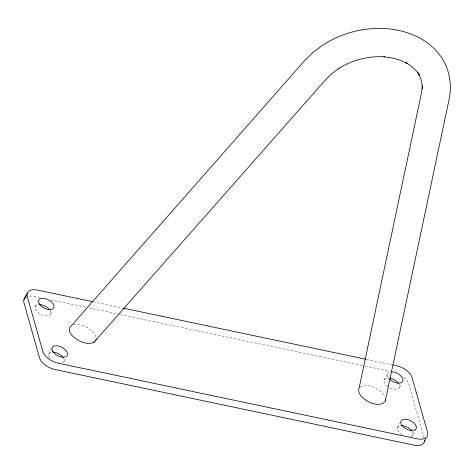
<?xml version="1.0" encoding="UTF-8"?>
<svg xmlns="http://www.w3.org/2000/svg" width="474" height="474" viewBox="0 0 474 474"><rect width="100%" height="100%" fill="white"/><g stroke="black" fill="none" stroke-linecap="round" stroke-linejoin="round"><path stroke-width="0.36" stroke-dasharray="2.37 1.78" d="M35.218 306.749L37.215 302.957M50.677 313.8L52.336 310.636M48.674 354.262L51.66 348.574M64.126 361.312L65.785 358.148M384.088 380.231L387.406 373.909M399.541 387.282L401.2 384.124M397.538 427.744L400.524 422.056M412.99 434.794L414.981 431.002M360.193 387.406L361.022 386.464C369.021 383.49 377.879 388.046 383.294 393.947A13.829 7.554 27.7 0 1 385.131 397.094M73.482 324.98C81.007 323.215 88.869 327.552 93.893 332.991A13.829 7.554 27.7 0 1 96.163 337.95M93.265 301.825L122.95 308.076M366.23 359.322L392.294 364.808M39.988 297.625L34.193 296.404A14.208 7.756 27.7 0 0 28.244 296.25M50.848 299.912L85.604 307.229M89.225 307.993L119.632 314.398M120.355 314.552L364.358 365.946M365.087 366.1L390.428 371.438M424.052 437.994L408.736 383.887A14.208 7.756 27.7 0 0 403.149 376.634M398.397 383.247A8.526 4.657 27.7 0 1 397.556 389.16A8.526 4.657 27.7 0 1 388.01 386.885M387.465 386.488A8.526 4.657 27.7 0 1 384.106 380.16A8.526 4.657 27.7 0 1 390.262 378.276M388.55 377.944A8.526 4.657 27.7 0 1 390.215 371.823M412.214 431.293A8.526 4.657 27.7 0 1 410.786 436.744M402.035 434.776A8.526 4.657 27.7 0 1 397.437 428.988A8.526 4.657 27.7 0 1 400.986 425.575M49.533 309.765A8.526 4.657 27.7 0 1 47.222 315.968A8.526 4.657 27.7 0 1 36.362 310.784A8.526 4.657 27.7 0 1 38.672 304.581M62.983 357.278A8.526 4.657 27.7 0 1 60.672 363.481M49.444 357.763A8.526 4.657 27.7 0 1 52.122 352.093M25.886 297.168A14.208 7.756 27.7 0 1 27.599 296.416"/><path stroke-width="0.71" d="M422.387 85.936L422.364 88.721C422.204 83.051 420.888 77.404 417.849 72.563L419.703 75.514C416.385 70.176 411.574 65.892 406.147 62.775L407.48 63.563L400.317 60.245L392.371 57.97L383.851 56.779L384.71 56.833C368.452 55.79 351.945 60.062 338.229 68.843L338.839 68.41L331.847 73.606L325.851 79.49L93.828 342.435C85.83 345.41 76.972 340.853 71.55 334.952A13.829 7.554 27.7 0 1 69.542 327.86L304.391 60.873L312.899 52.525L322.824 45.154C341.321 33.026 363.789 27.196 385.86 28.594L386.713 28.647C406.123 30.259 426.132 37.89 438.551 53.497C448.937 66.093 452.409 83.098 449.174 98.977L385.303 401.04L383.229 403.398C375.23 406.372 366.372 401.816 360.957 395.914A13.829 7.554 27.7 0 1 358.948 388.816L421.653 92.063L422.316 85.924M24.63 298.276L26.289 295.118M23.907 299.663L27.225 293.341M424.307 441.881L425.966 438.717M93.828 342.435L95.902 340.083A13.829 7.554 27.7 0 0 96.151 339.064M92.543 301.671L37.517 290.082A14.208 7.756 27.7 0 0 27.273 296.517L42.796 351.335A14.208 7.756 27.7 0 0 58.207 363.173L417.333 438.817A14.208 7.756 27.7 0 0 427.572 432.383L412.054 377.565A14.208 7.756 27.7 0 0 396.643 365.727L393.023 364.962M123.678 308.23L365.507 359.168M385.587 399.475A13.829 7.554 27.7 0 1 385.303 401.04M391.488 371.717A8.526 4.657 27.7 0 1 401.632 376.812A8.526 4.657 27.7 0 1 400.24 383.01A8.526 4.657 27.7 0 1 389.782 379.319M390.262 378.276A8.526 4.657 27.7 0 1 398.397 383.247M401.62 425.551A8.526 4.657 27.7 0 1 411.847 430.759M39.306 304.557A8.526 4.657 27.7 0 1 49.533 309.765M52.756 352.069A8.526 4.657 27.7 0 1 62.983 357.278M424.508 440.322A14.208 7.756 27.7 0 1 414.015 445.139L54.889 369.495A14.208 7.756 27.7 0 1 39.478 357.657L23.955 302.839A14.208 7.756 27.7 0 1 25.412 297.5M415.123 429.971L410.134 430.428A8.526 4.657 27.7 0 1 400.749 421.961A8.526 4.657 27.7 0 1 411.088 421.013A8.526 4.657 27.7 0 1 415.123 429.971M39.235 303.804A8.526 4.657 27.7 0 0 52.804 308.977A8.526 4.657 27.7 0 0 46.76 299.076A8.526 4.657 27.7 0 0 39.235 303.804M52.685 351.317A8.526 4.657 27.7 0 0 66.253 356.489A8.526 4.657 27.7 0 0 60.21 346.589A8.526 4.657 27.7 0 0 52.685 351.317"/></g></svg>
